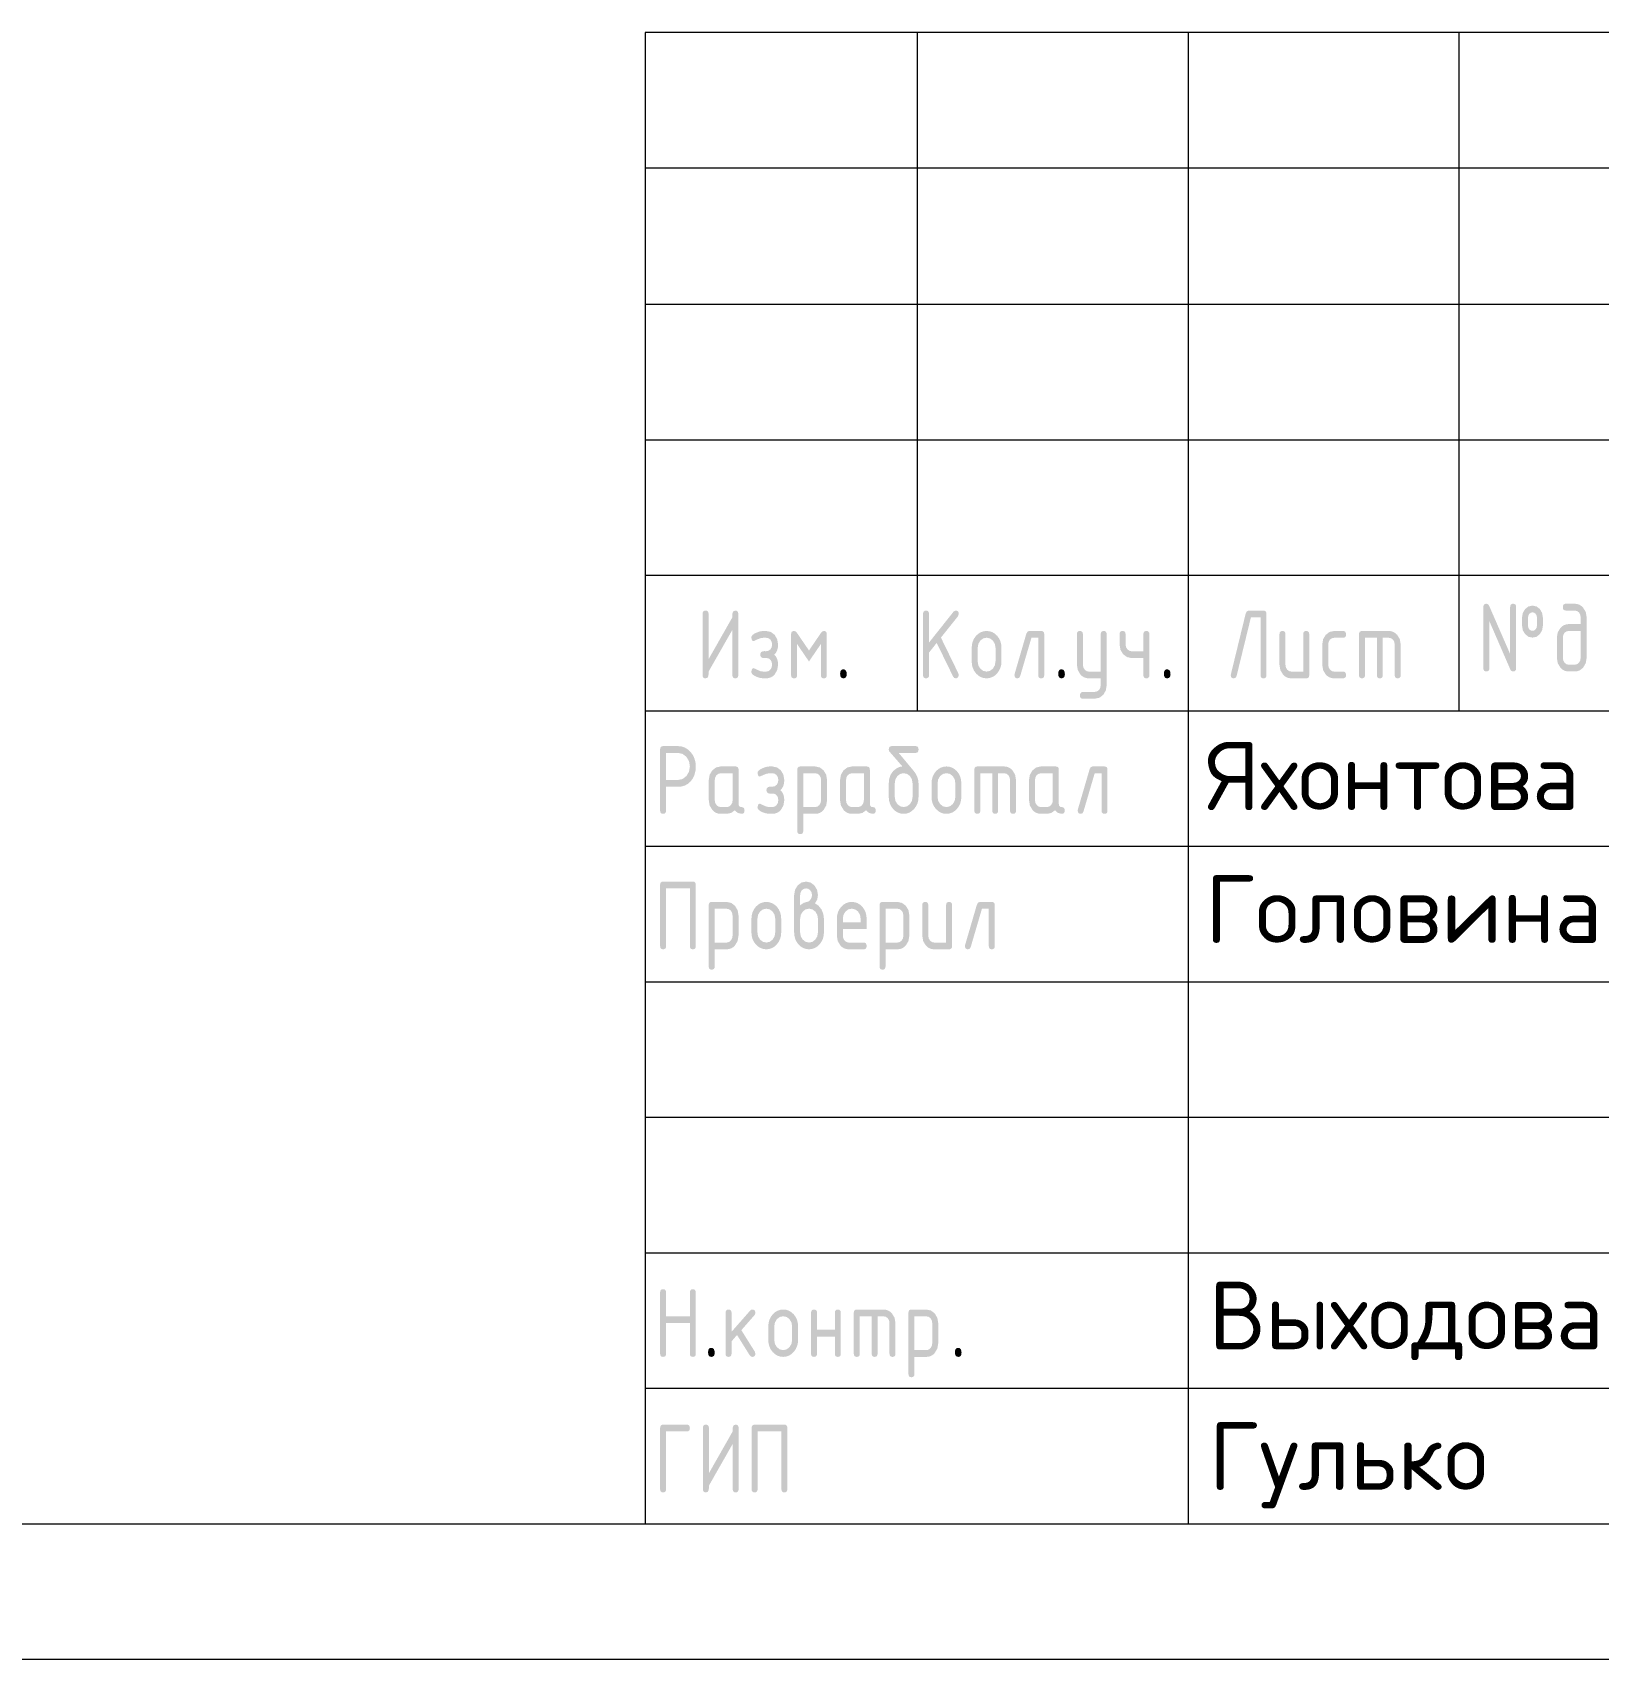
# Model space of a CAD drawing. Header units: millimetres. Extents: x 0 to 1189, y 0 to 841.
# Drawn here: x 976.5 to 1034.3, y 0 to 60 of the extents above; entities that cross this region are included whole.
import ezdxf

# ---------------------------------------------------------------- set-up
doc = ezdxf.new("R2010")
doc.units = ezdxf.units.MM

msp = doc.modelspace()

# ---------------------------------------------------------------- hatches: boundary and pattern name
h = msp.add_hatch(color=7)
h.dxf.hatch_style = 2
h.paths.add_polyline_path([(1002.442705, 38.665574), (1002.489265, 38.657719), (1002.522907, 38.634155), (1002.543319, 38.594881), (1002.550192, 38.539897), (1002.550192, 36.290939), (1002.543319, 36.236472), (1002.522907, 36.198335), (1002.489265, 36.175907), (1002.442705, 36.168569), (1002.394233, 36.175907), (1002.359609, 36.198335), (1002.338835, 36.236472), (1002.331911, 36.290939), (1002.331911, 37.956711), (1001.454927, 36.416616), (1001.452722, 36.309473), (1001.445557, 36.252354), (1001.411243, 36.189584), (1001.344684, 36.168569), (1001.296212, 36.175907), (1001.261588, 36.198335), (1001.240815, 36.236472), (1001.23389, 36.290939), (1001.23389, 38.539897), (1001.240815, 38.594881), (1001.261588, 38.634155), (1001.296212, 38.657719), (1001.344684, 38.665574), (1001.392838, 38.657719), (1001.427298, 38.634155), (1001.448011, 38.594881), (1001.454927, 38.539897), (1001.454927, 36.874125), (1002.331911, 38.417527), (1002.332738, 38.523016), (1002.338525, 38.578482), (1002.373252, 38.644352)])
h = msp.add_hatch(color=7)
h.dxf.hatch_style = 2
h.paths.add_polyline_path([(1009.865167, 37.474949), (1009.582945, 37.118313), (1009.582945, 36.290939), (1009.576029, 36.236472), (1009.555315, 36.198335), (1009.520856, 36.175907), (1009.472702, 36.168569), (1009.424229, 36.175907), (1009.389606, 36.198335), (1009.368832, 36.236472), (1009.361907, 36.290939), (1009.361907, 38.539897), (1009.368832, 38.594881), (1009.389606, 38.634155), (1009.424229, 38.657719), (1009.472702, 38.665574), (1009.520856, 38.657719), (1009.555315, 38.634155), (1009.576029, 38.594881), (1009.582945, 38.539897), (1009.582945, 37.48873), (1010.484733, 38.623682), (1010.52442, 38.65517), (1010.570723, 38.665574), (1010.617283, 38.657719), (1010.650924, 38.634155), (1010.671337, 38.594881), (1010.67821, 38.539897), (1010.650649, 38.456112), (1010.021712, 37.670079), (1010.662776, 36.353777), (1010.67821, 36.290939), (1010.670424, 36.246359), (1010.644034, 36.207154), (1010.609859, 36.17732), (1010.570723, 36.168569), (1010.51126, 36.184279), (1010.472055, 36.231408)])
h = msp.add_hatch(color=7)
h.dxf.hatch_style = 2
h.paths.add_polyline_path([(1021.363763, 38.665574), (1021.91608, 38.665574), (1021.962641, 38.657719), (1021.996282, 38.634155), (1022.016694, 38.594881), (1022.023567, 38.539897), (1022.023567, 36.290939), (1022.016694, 36.236472), (1021.996282, 36.198335), (1021.962641, 36.175907), (1021.91608, 36.168569), (1021.867608, 36.175907), (1021.832985, 36.198335), (1021.812211, 36.236472), (1021.805286, 36.290939), (1021.805286, 38.41422), (1021.449752, 38.41422), (1020.921688, 36.252354), (1020.884963, 36.189584), (1020.81806, 36.168569), (1020.769587, 36.175907), (1020.734964, 36.198335), (1020.71419, 36.236472), (1020.707265, 36.290939), (1020.716636, 36.336138), (1021.25352, 38.539897), (1021.294792, 38.634155)])
h = msp.add_hatch(color=7)
h.paths.add_polyline_path([(1030.232285, 38.846263), (1031.008396, 37.065287), (1031.008396, 38.793898), (1031.015313, 38.848881), (1031.036026, 38.888155), (1031.070486, 38.91172), (1031.11864, 38.919575), (1031.167112, 38.91172), (1031.201735, 38.888155), (1031.222509, 38.848881), (1031.229434, 38.793898), (1031.229434, 36.544939), (1031.222509, 36.490472), (1031.201735, 36.452335), (1031.167112, 36.429908), (1031.11864, 36.42257), (1031.059246, 36.436626), (1031.020523, 36.482101), (1030.241656, 38.276858), (1030.241656, 36.544939), (1030.23474, 36.490472), (1030.214026, 36.452335), (1030.179567, 36.429908), (1030.131413, 36.42257), (1030.08294, 36.429908), (1030.048317, 36.452335), (1030.027543, 36.490472), (1030.020619, 36.544939), (1030.020619, 38.793898), (1030.027543, 38.848881), (1030.048317, 38.888155), (1030.08294, 38.91172), (1030.131413, 38.919575), (1030.190944, 38.901316)])
h.paths.add_polyline_path([(1031.996174, 38.105981), (1031.996174, 38.413559), (1031.984461, 38.48632), (1031.947116, 38.545851), (1031.894751, 38.588432), (1031.83081, 38.602075), (1031.767627, 38.588432), (1031.713952, 38.545851), (1031.679432, 38.48632), (1031.66765, 38.413559), (1031.66765, 38.105981), (1031.679432, 38.034392), (1031.713952, 37.973138), (1031.767627, 37.933933), (1031.83081, 37.920773), (1031.894751, 37.933933), (1031.947116, 37.973138), (1031.984461, 38.035632)])
h.paths.add_polyline_path([(1032.213904, 38.105981), (1032.186481, 37.939169), (1032.103661, 37.798403), (1031.980051, 37.701251), (1031.83081, 37.669418), (1031.684393, 37.701251), (1031.560714, 37.798403), (1031.475207, 37.939169), (1031.447164, 38.105981), (1031.447164, 38.413559), (1031.475207, 38.581749), (1031.560714, 38.723893), (1031.684393, 38.818427), (1031.83081, 38.850122), (1031.980051, 38.818427), (1032.103661, 38.723893), (1032.186481, 38.581749), (1032.213904, 38.413559)])
h = msp.add_hatch(color=7)
h.paths.add_polyline_path([(1033.827979, 38.420174), (1033.827979, 36.921971), (1033.795802, 36.728218), (1033.699546, 36.565885), (1033.631686, 36.5021), (1033.557263, 36.457434), (1033.476536, 36.431165), (1033.389763, 36.42257), (1033.168725, 36.42257), (1033.080092, 36.431165), (1032.998744, 36.457434), (1032.924942, 36.5021), (1032.858942, 36.565885), (1032.762204, 36.728218), (1032.729958, 36.921971), (1032.729958, 37.669418), (1032.762204, 37.863171), (1032.858942, 38.025504), (1032.926104, 38.087662), (1032.999778, 38.132508), (1033.080479, 38.159681), (1033.168725, 38.16882), (1033.607493, 38.16882), (1033.607493, 38.420174), (1033.591714, 38.517256), (1033.545756, 38.598216), (1033.474788, 38.650375), (1033.389763, 38.668221), (1033.058482, 38.668221), (1033.011922, 38.676075), (1032.97828, 38.69964), (1032.957868, 38.738914), (1032.950995, 38.793898), (1032.957868, 38.848881), (1032.97828, 38.888155), (1033.011922, 38.91172), (1033.058482, 38.919575), (1033.389763, 38.919575), (1033.478396, 38.910462), (1033.559744, 38.883057), (1033.633546, 38.837254), (1033.699546, 38.772951), (1033.795802, 38.613719)])
h.paths.add_polyline_path([(1033.607493, 36.921971), (1033.607493, 37.917465), (1033.168725, 37.917465), (1033.083631, 37.899413), (1033.01218, 37.847461), (1032.966498, 37.766295), (1032.950995, 37.669418), (1032.950995, 36.921971), (1032.966912, 36.826335), (1033.015487, 36.743928), (1033.086525, 36.688875), (1033.168725, 36.670616), (1033.389763, 36.670616), (1033.473203, 36.688875), (1033.543, 36.743928), (1033.59137, 36.825094)])
h = msp.add_hatch(color=7)
h.dxf.hatch_style = 2
h.paths.add_polyline_path([(1003.796864, 36.66797), (1003.782464, 36.771736), (1003.737884, 36.849871), (1003.682969, 36.894519), (1003.609451, 36.916017), (1003.46834, 36.916017), (1003.423209, 36.928695), (1003.391721, 36.954602), (1003.366847, 36.994221), (1003.358097, 37.041694), (1003.366847, 37.092337), (1003.391721, 37.132644), (1003.43506, 37.160756), (1003.498657, 37.170678), (1003.532832, 37.170678), (1003.569764, 37.167371), (1003.666433, 37.18563), (1003.737884, 37.240683), (1003.782464, 37.318955), (1003.796864, 37.415418), (1003.782119, 37.512294), (1003.735128, 37.59346), (1003.663884, 37.646859), (1003.578583, 37.663465), (1003.46834, 37.663465), (1003.36671, 37.647755), (1003.243995, 37.600626), (1003.185816, 37.573134), (1003.144019, 37.553497), (1003.119274, 37.541715), (1003.082283, 37.548605), (1003.054377, 37.582987), (1003.029573, 37.670079), (1003.041088, 37.718759), (1003.075392, 37.764751), (1003.132124, 37.808055), (1003.210922, 37.848673), (1003.348726, 37.898696), (1003.46834, 37.914819), (1003.578583, 37.914819), (1003.748977, 37.878508), (1003.891673, 37.771503), (1003.985518, 37.60917), (1004.01735, 37.415418), (1004.008109, 37.293617), (1003.980212, 37.190522), (1003.933402, 37.106445), (1003.86742, 37.041694), (1003.933402, 36.976943), (1003.980212, 36.892866), (1004.008109, 36.789771), (1004.01735, 36.66797), (1003.985518, 36.474218), (1003.891673, 36.311885), (1003.823762, 36.248099), (1003.748977, 36.203433), (1003.667268, 36.177164), (1003.578583, 36.168569), (1003.46834, 36.168569), (1003.346039, 36.184279), (1003.207615, 36.231408), (1003.129334, 36.272077), (1003.073739, 36.315743), (1003.040571, 36.362717), (1003.029573, 36.413309), (1003.054377, 36.500401), (1003.082696, 36.533542), (1003.115562, 36.5456), (1003.150495, 36.529891), (1003.247854, 36.482762), (1003.367192, 36.432739), (1003.46834, 36.416616), (1003.578583, 36.416616), (1003.663884, 36.434875), (1003.735128, 36.489927), (1003.781086, 36.571094)])
h = msp.add_hatch(color=7)
h.dxf.hatch_style = 2
h.paths.add_polyline_path([(1005.156677, 36.79034), (1004.71791, 37.433057), (1004.71791, 36.290939), (1004.710994, 36.236472), (1004.69028, 36.198335), (1004.65582, 36.175907), (1004.607667, 36.168569), (1004.559194, 36.175907), (1004.524571, 36.198335), (1004.503797, 36.236472), (1004.496872, 36.290939), (1004.496872, 37.792449), (1004.503797, 37.845521), (1004.524571, 37.883813), (1004.559194, 37.907016), (1004.607667, 37.914819), (1004.662581, 37.896147), (1004.71791, 37.8382), (1005.156677, 37.195483), (1005.594893, 37.8382), (1005.65029, 37.896147), (1005.705687, 37.914819), (1005.752248, 37.907016), (1005.785889, 37.883813), (1005.806302, 37.845521), (1005.813174, 37.792449), (1005.813174, 36.290939), (1005.806302, 36.236472), (1005.785889, 36.198335), (1005.752248, 36.175907), (1005.705687, 36.168569), (1005.657215, 36.175907), (1005.622592, 36.198335), (1005.601818, 36.236472), (1005.594893, 36.290939), (1005.594893, 37.433057)])
h = msp.add_hatch(color=7)
h.paths.add_polyline_path([(1011.155924, 36.79034), (1011.155924, 37.289741), (1011.165777, 37.415582), (1011.195473, 37.531242), (1011.245221, 37.637084), (1011.315225, 37.733469), (1011.399914, 37.813197), (1011.492923, 37.869826), (1011.59451, 37.903614), (1011.704934, 37.914819), (1011.815591, 37.903665), (1011.917152, 37.870239), (1012.010032, 37.814593), (1012.094643, 37.736776), (1012.16488, 37.64034), (1012.214601, 37.534136), (1012.244169, 37.417494), (1012.253944, 37.289741), (1012.253944, 36.79034), (1012.243652, 36.666411), (1012.212948, 36.551732), (1012.16209, 36.446252), (1012.091336, 36.349919), (1012.008171, 36.270191), (1011.915498, 36.213562), (1011.814144, 36.179774), (1011.704934, 36.168569), (1011.59451, 36.179774), (1011.492923, 36.213562), (1011.399914, 36.270191), (1011.315225, 36.349919), (1011.245221, 36.446252), (1011.195473, 36.551732), (1011.165777, 36.666411)])
h.paths.add_polyline_path([(1012.033458, 36.793647), (1012.033458, 37.293048), (1012.010238, 37.436433), (1011.938649, 37.558734), (1011.83192, 37.640245), (1011.704934, 37.666772), (1011.578223, 37.640245), (1011.47177, 37.558734), (1011.400181, 37.436433), (1011.376961, 37.293048), (1011.376961, 36.793647), (1011.400181, 36.647851), (1011.47177, 36.528513), (1011.578223, 36.445072), (1011.704934, 36.416616), (1011.83192, 36.445072), (1011.938649, 36.528513), (1012.010238, 36.649298)])
h = msp.add_hatch(color=7)
h.dxf.hatch_style = 2
h.paths.add_polyline_path([(1013.281051, 37.914819), (1013.719819, 37.914819), (1013.768205, 37.907016), (1013.802639, 37.883813), (1013.823223, 37.845521), (1013.830062, 37.792449), (1013.830062, 36.290939), (1013.823223, 36.236472), (1013.802639, 36.198335), (1013.768205, 36.175907), (1013.719819, 36.168569), (1013.671665, 36.175907), (1013.637205, 36.198335), (1013.616492, 36.236472), (1013.609576, 36.290939), (1013.609576, 37.663465), (1013.35767, 37.663465), (1012.943708, 36.252354), (1012.906914, 36.189584), (1012.842835, 36.168569), (1012.794363, 36.176424), (1012.759739, 36.199988), (1012.738966, 36.239262), (1012.732041, 36.294246), (1012.738655, 36.332831), (1013.170808, 37.813395), (1013.214354, 37.890359)])
h = msp.add_hatch(color=7)
h.dxf.hatch_style = 2
h.paths.add_polyline_path([(1015.912121, 35.913356), (1015.912121, 36.168569), (1015.473354, 36.168569), (1015.38472, 36.177164), (1015.303373, 36.203433), (1015.22957, 36.248099), (1015.163571, 36.311885), (1015.066832, 36.474218), (1015.034586, 36.66797), (1015.034586, 37.792449), (1015.041511, 37.845521), (1015.062285, 37.883813), (1015.096908, 37.907016), (1015.145381, 37.914819), (1015.193534, 37.907016), (1015.227994, 37.883813), (1015.248708, 37.845521), (1015.255624, 37.792449), (1015.255624, 36.66797), (1015.27154, 36.572334), (1015.320116, 36.489927), (1015.391154, 36.434875), (1015.473354, 36.416616), (1015.912121, 36.416616), (1015.912121, 37.792449), (1015.919037, 37.845521), (1015.939751, 37.883813), (1015.97421, 37.907016), (1016.022364, 37.914819), (1016.070751, 37.907016), (1016.105184, 37.883813), (1016.125769, 37.845521), (1016.132607, 37.792449), (1016.132607, 35.917215), (1016.100775, 35.723256), (1016.00693, 35.56113), (1015.867128, 35.453918), (1015.697147, 35.417814), (1015.255624, 35.417814), (1015.207237, 35.425669), (1015.172804, 35.449233), (1015.152219, 35.488507), (1015.145381, 35.543491), (1015.152891, 35.588484), (1015.179005, 35.630583), (1015.2138, 35.659177), (1015.255624, 35.669168), (1015.694391, 35.669168), (1015.779416, 35.685773), (1015.850385, 35.739172), (1015.896343, 35.817169)])
h = msp.add_hatch(color=7)
h.dxf.hatch_style = 2
h.paths.add_polyline_path([(1017.706414, 37.792449), (1017.706414, 36.290939), (1017.699576, 36.236472), (1017.678991, 36.198335), (1017.644557, 36.175907), (1017.596171, 36.168569), (1017.548017, 36.175907), (1017.513558, 36.198335), (1017.492844, 36.236472), (1017.485928, 36.290939), (1017.485928, 36.916017), (1017.047161, 36.916017), (1016.879453, 36.952328), (1016.737378, 37.059333), (1016.640639, 37.219323), (1016.608393, 37.408252), (1016.608393, 37.792449), (1016.615318, 37.845521), (1016.636092, 37.883813), (1016.670715, 37.907016), (1016.719187, 37.914819), (1016.767341, 37.907016), (1016.801801, 37.883813), (1016.822515, 37.845521), (1016.829431, 37.792449), (1016.829431, 37.418725), (1016.845347, 37.322056), (1016.893923, 37.240683), (1016.964961, 37.18563), (1017.047161, 37.167371), (1017.485928, 37.167371), (1017.485928, 37.792449), (1017.492844, 37.845521), (1017.513558, 37.883813), (1017.548017, 37.907016), (1017.596171, 37.914819), (1017.644557, 37.907016), (1017.678991, 37.883813), (1017.699576, 37.845521)])
h = msp.add_hatch(color=7)
h.dxf.hatch_style = 2
h.paths.add_polyline_path([(1023.600457, 37.792449), (1023.600457, 36.290939), (1023.593619, 36.236472), (1023.573034, 36.198335), (1023.538601, 36.175907), (1023.490214, 36.168569), (1022.941204, 36.168569), (1022.85257, 36.177164), (1022.771223, 36.203433), (1022.69742, 36.248099), (1022.631421, 36.311885), (1022.534682, 36.472771), (1022.502436, 36.66797), (1022.502436, 37.792449), (1022.509361, 37.845521), (1022.530135, 37.883813), (1022.564758, 37.907016), (1022.613231, 37.914819), (1022.661384, 37.907016), (1022.695844, 37.883813), (1022.716558, 37.845521), (1022.723474, 37.792449), (1022.723474, 36.66797), (1022.73939, 36.572334), (1022.787966, 36.489927), (1022.859004, 36.434875), (1022.941204, 36.416616), (1023.379971, 36.416616), (1023.379971, 37.792449), (1023.386887, 37.845521), (1023.407601, 37.883813), (1023.44206, 37.907016), (1023.490214, 37.914819), (1023.538601, 37.907016), (1023.573034, 37.883813), (1023.593619, 37.845521)])
h = msp.add_hatch(color=7)
h.dxf.hatch_style = 2
h.paths.add_polyline_path([(1024.300746, 37.415418), (1024.300746, 36.66797), (1024.316662, 36.572334), (1024.365238, 36.489927), (1024.436276, 36.434875), (1024.518476, 36.416616), (1024.847, 36.416616), (1024.895154, 36.408761), (1024.929614, 36.385197), (1024.950327, 36.345922), (1024.957243, 36.290939), (1024.950327, 36.236472), (1024.929614, 36.198335), (1024.895154, 36.175907), (1024.847, 36.168569), (1024.518476, 36.168569), (1024.429842, 36.177164), (1024.348495, 36.203433), (1024.274692, 36.248099), (1024.208693, 36.311885), (1024.111955, 36.472771), (1024.079709, 36.66797), (1024.079709, 37.415418), (1024.111955, 37.60917), (1024.208693, 37.771503), (1024.348495, 37.878508), (1024.518476, 37.914819), (1024.847, 37.914819), (1024.895154, 37.906964), (1024.929614, 37.8834), (1024.950327, 37.844126), (1024.957243, 37.789142), (1024.950327, 37.734158), (1024.929614, 37.694884), (1024.895154, 37.67132), (1024.847, 37.663465), (1024.518476, 37.663465), (1024.433382, 37.645413), (1024.361931, 37.59346), (1024.316249, 37.512294)])
h = msp.add_hatch(color=7)
h.dxf.hatch_style = 2
h.paths.add_polyline_path([(1025.546807, 37.914819), (1026.534034, 37.914819), (1026.622521, 37.905681), (1026.703257, 37.878508), (1026.776964, 37.833661), (1026.844368, 37.771503), (1026.940624, 37.60917), (1026.972801, 37.415418), (1026.972801, 36.290939), (1026.965885, 36.236472), (1026.945171, 36.198335), (1026.910712, 36.175907), (1026.862558, 36.168569), (1026.814172, 36.175907), (1026.779738, 36.198335), (1026.759153, 36.236472), (1026.752315, 36.290939), (1026.752315, 37.415418), (1026.736536, 37.512294), (1026.690579, 37.59346), (1026.619541, 37.646859), (1026.534034, 37.663465), (1026.313547, 37.663465), (1026.313547, 36.290939), (1026.306631, 36.236472), (1026.285918, 36.198335), (1026.251458, 36.175907), (1026.203304, 36.168569), (1026.156511, 36.175907), (1026.122896, 36.198335), (1026.102613, 36.236472), (1026.095817, 36.290939), (1026.095817, 37.663465), (1025.65705, 37.663465), (1025.65705, 36.290939), (1025.650134, 36.236472), (1025.62942, 36.198335), (1025.594961, 36.175907), (1025.546807, 36.168569), (1025.498335, 36.175907), (1025.463711, 36.198335), (1025.442937, 36.236472), (1025.436013, 36.290939), (1025.436013, 37.792449), (1025.442937, 37.845521), (1025.463711, 37.883813), (1025.498335, 37.907016)])
h = msp.add_hatch(color=7)
h.paths.add_polyline_path([(999.778347, 33.67023), (1000.327358, 33.67023), (1000.458349, 33.656484), (1000.579883, 33.615246), (1000.691599, 33.546517), (1000.793135, 33.450295), (1000.876187, 33.336349), (1000.935831, 33.20969), (1000.971806, 33.070628), (1000.983855, 32.919475), (1000.97234, 32.761724), (1000.938036, 32.618649), (1000.881303, 32.490664), (1000.802505, 32.378181), (1000.703769, 32.286387), (1000.59139, 32.220947), (1000.465782, 32.181759), (1000.327358, 32.16872), (999.888591, 32.16872), (999.888591, 31.295595), (999.881675, 31.241128), (999.860961, 31.20299), (999.826501, 31.180563), (999.778347, 31.173225), (999.729875, 31.180563), (999.695252, 31.20299), (999.674478, 31.241128), (999.667553, 31.295595), (999.667553, 33.544553), (999.674478, 33.599537), (999.695252, 33.638811), (999.729875, 33.662375)])
h.paths.add_polyline_path([(999.888591, 33.418876), (999.888591, 32.420074), (1000.327358, 32.420074), (1000.497339, 32.456799), (1000.637141, 32.566697), (1000.733397, 32.726136), (1000.765574, 32.919475), (1000.733397, 33.113227), (1000.637141, 33.27556), (1000.497339, 33.382565), (1000.327358, 33.418876)])
h = msp.add_hatch(color=7)
h.paths.add_polyline_path([(1009.196113, 32.294397), (1009.196113, 31.794996), (1009.185821, 31.671067), (1009.155116, 31.556388), (1009.104258, 31.450908), (1009.033504, 31.354575), (1008.95034, 31.274847), (1008.857667, 31.218218), (1008.756312, 31.18443), (1008.647102, 31.173225), (1008.536679, 31.18443), (1008.435091, 31.218218), (1008.342082, 31.274847), (1008.257393, 31.354575), (1008.187389, 31.450908), (1008.137642, 31.556388), (1008.107945, 31.671067), (1008.098092, 31.794996), (1008.098092, 32.297704), (1008.115886, 32.471897), (1008.169337, 32.622163), (1008.258547, 32.748142), (1008.383622, 32.849471), (1008.496001, 32.90287), (1008.601352, 32.919475), (1008.119589, 33.471241), (1008.10326, 33.500042), (1008.098092, 33.544553), (1008.105017, 33.599537), (1008.125791, 33.638811), (1008.160414, 33.662375), (1008.208886, 33.67023), (1009.088626, 33.67023), (1009.135419, 33.662375), (1009.169034, 33.638811), (1009.189317, 33.599537), (1009.196113, 33.544553), (1009.189317, 33.489569), (1009.169034, 33.450295), (1009.135419, 33.426731), (1009.088626, 33.418876), (1008.463548, 33.418876), (1009.015314, 32.759071), (1009.094026, 32.649569), (1009.150569, 32.535829), (1009.184684, 32.417542)])
h.paths.add_polyline_path([(1008.975627, 31.798303), (1008.975627, 32.297704), (1008.952407, 32.441089), (1008.880818, 32.56339), (1008.774089, 32.644901), (1008.647102, 32.671428), (1008.520392, 32.644901), (1008.413938, 32.56339), (1008.342349, 32.441089), (1008.319129, 32.297704), (1008.319129, 31.798303), (1008.342349, 31.652507), (1008.413938, 31.533168), (1008.520392, 31.449728), (1008.647102, 31.421272), (1008.774089, 31.449728), (1008.880818, 31.533168), (1008.952407, 31.653953)])
h = msp.add_hatch(color=7)
h.paths.add_polyline_path([(1002.340452, 32.668121), (1001.901685, 32.668121), (1001.816591, 32.650068), (1001.74514, 32.598116), (1001.699458, 32.51695), (1001.683955, 32.420074), (1001.683955, 31.672626), (1001.699871, 31.57699), (1001.748447, 31.494583), (1001.819485, 31.439531), (1001.901685, 31.421272), (1002.122722, 31.421272), (1002.206162, 31.439531), (1002.27596, 31.494583), (1002.324329, 31.57575), (1002.340452, 31.672626)])
h.paths.add_polyline_path([(1002.779219, 31.295595), (1002.772346, 31.241128), (1002.751934, 31.20299), (1002.718293, 31.180563), (1002.671732, 31.173225), (1002.531173, 31.205058), (1002.420378, 31.302209), (1002.284159, 31.205058), (1002.122722, 31.173225), (1001.901685, 31.173225), (1001.813051, 31.18182), (1001.731704, 31.208089), (1001.657901, 31.252755), (1001.591902, 31.316541), (1001.495163, 31.477427), (1001.462917, 31.672626), (1001.462917, 32.420074), (1001.495163, 32.613826), (1001.591902, 32.776159), (1001.731704, 32.883164), (1001.901685, 32.919475), (1002.450695, 32.919475), (1002.499081, 32.911672), (1002.533515, 32.888469), (1002.5541, 32.850177), (1002.560938, 32.797105), (1002.560938, 31.546949), (1002.567863, 31.491965), (1002.588637, 31.452691), (1002.62326, 31.429127), (1002.671732, 31.421272), (1002.718293, 31.413417), (1002.751934, 31.389852), (1002.772346, 31.350578)])
h = msp.add_hatch(color=7)
h.dxf.hatch_style = 2
h.paths.add_polyline_path([(1004.025573, 31.672626), (1004.011173, 31.776392), (1003.966593, 31.854527), (1003.911678, 31.899175), (1003.83816, 31.920673), (1003.697049, 31.920673), (1003.651918, 31.933351), (1003.62043, 31.959258), (1003.595556, 31.998876), (1003.586806, 32.04635), (1003.595556, 32.096993), (1003.62043, 32.1373), (1003.663769, 32.165412), (1003.727366, 32.175334), (1003.761541, 32.175334), (1003.798472, 32.172027), (1003.895142, 32.190286), (1003.966593, 32.245339), (1004.011173, 32.323611), (1004.025573, 32.420074), (1004.010828, 32.51695), (1003.963837, 32.598116), (1003.892592, 32.651515), (1003.807292, 32.668121), (1003.697049, 32.668121), (1003.595419, 32.652411), (1003.472704, 32.605282), (1003.414525, 32.57779), (1003.372728, 32.558153), (1003.347983, 32.546371), (1003.310991, 32.553261), (1003.283086, 32.587643), (1003.258281, 32.674735), (1003.269797, 32.723414), (1003.304101, 32.769407), (1003.360833, 32.812711), (1003.439631, 32.853329), (1003.577435, 32.903352), (1003.697049, 32.919475), (1003.807292, 32.919475), (1003.977686, 32.883164), (1004.120382, 32.776159), (1004.214227, 32.613826), (1004.246059, 32.420074), (1004.236818, 32.298272), (1004.208921, 32.195178), (1004.162111, 32.1111), (1004.096129, 32.04635), (1004.162111, 31.981599), (1004.208921, 31.897522), (1004.236818, 31.794427), (1004.246059, 31.672626), (1004.214227, 31.478874), (1004.120382, 31.316541), (1004.052471, 31.252755), (1003.977686, 31.208089), (1003.895977, 31.18182), (1003.807292, 31.173225), (1003.697049, 31.173225), (1003.574748, 31.188934), (1003.436324, 31.236063), (1003.358043, 31.276733), (1003.302448, 31.320399), (1003.26928, 31.367373), (1003.258281, 31.417964), (1003.283086, 31.505056), (1003.311405, 31.538198), (1003.344271, 31.550256), (1003.379204, 31.534546), (1003.476563, 31.487418), (1003.595901, 31.437395), (1003.697049, 31.421272), (1003.807292, 31.421272), (1003.892592, 31.439531), (1003.963837, 31.494583), (1004.009795, 31.57575)])
h = msp.add_hatch(color=7)
h.paths.add_polyline_path([(1004.725263, 32.797105), (1004.732187, 32.850177), (1004.752961, 32.888469), (1004.787585, 32.911672), (1004.836057, 32.919475), (1005.385067, 32.919475), (1005.555048, 32.883164), (1005.69485, 32.776159), (1005.791106, 32.613826), (1005.823284, 32.420074), (1005.823284, 31.672626), (1005.791106, 31.478874), (1005.69485, 31.316541), (1005.628851, 31.252755), (1005.555048, 31.208089), (1005.473701, 31.18182), (1005.385067, 31.173225), (1004.9463, 31.173225), (1004.9463, 30.544839), (1004.939384, 30.491768), (1004.91867, 30.453476), (1004.884211, 30.430273), (1004.836057, 30.42247), (1004.787585, 30.430273), (1004.752961, 30.453476), (1004.732187, 30.491768), (1004.725263, 30.544839)])
h.paths.add_polyline_path([(1004.9463, 32.668121), (1004.9463, 31.421272), (1005.385067, 31.421272), (1005.468508, 31.439531), (1005.538305, 31.494583), (1005.586674, 31.57575), (1005.602797, 31.672626), (1005.602797, 32.420074), (1005.587019, 32.51695), (1005.541061, 32.598116), (1005.470092, 32.651515), (1005.385067, 32.668121)])
h = msp.add_hatch(color=7)
h.paths.add_polyline_path([(1007.180263, 32.668121), (1006.741495, 32.668121), (1006.656401, 32.650068), (1006.58495, 32.598116), (1006.539268, 32.51695), (1006.523765, 32.420074), (1006.523765, 31.672626), (1006.539682, 31.57699), (1006.588257, 31.494583), (1006.659295, 31.439531), (1006.741495, 31.421272), (1006.962533, 31.421272), (1007.045973, 31.439531), (1007.11577, 31.494583), (1007.16414, 31.57575), (1007.180263, 31.672626)])
h.paths.add_polyline_path([(1007.61903, 31.295595), (1007.612157, 31.241128), (1007.591745, 31.20299), (1007.558103, 31.180563), (1007.511543, 31.173225), (1007.370983, 31.205058), (1007.260189, 31.302209), (1007.12397, 31.205058), (1006.962533, 31.173225), (1006.741495, 31.173225), (1006.652862, 31.18182), (1006.571514, 31.208089), (1006.497712, 31.252755), (1006.431712, 31.316541), (1006.334974, 31.477427), (1006.302728, 31.672626), (1006.302728, 32.420074), (1006.334974, 32.613826), (1006.431712, 32.776159), (1006.571514, 32.883164), (1006.741495, 32.919475), (1007.290506, 32.919475), (1007.338892, 32.911672), (1007.373326, 32.888469), (1007.39391, 32.850177), (1007.400749, 32.797105), (1007.400749, 31.546949), (1007.407673, 31.491965), (1007.428447, 31.452691), (1007.463071, 31.429127), (1007.511543, 31.421272), (1007.558103, 31.413417), (1007.591745, 31.389852), (1007.612157, 31.350578)])
h = msp.add_hatch(color=7)
h.paths.add_polyline_path([(1009.675557, 31.794996), (1009.675557, 32.294397), (1009.68541, 32.420237), (1009.715107, 32.535898), (1009.764854, 32.64174), (1009.834858, 32.738125), (1009.919548, 32.817853), (1010.012557, 32.874482), (1010.114144, 32.90827), (1010.224568, 32.919475), (1010.335224, 32.908321), (1010.436786, 32.874895), (1010.529665, 32.819248), (1010.614277, 32.741432), (1010.684514, 32.644995), (1010.734235, 32.538792), (1010.763803, 32.422149), (1010.773578, 32.294397), (1010.773578, 31.794996), (1010.763286, 31.671067), (1010.732581, 31.556388), (1010.681723, 31.450908), (1010.61097, 31.354575), (1010.527805, 31.274847), (1010.435132, 31.218218), (1010.333777, 31.18443), (1010.224568, 31.173225), (1010.114144, 31.18443), (1010.012557, 31.218218), (1009.919548, 31.274847), (1009.834858, 31.354575), (1009.764854, 31.450908), (1009.715107, 31.556388), (1009.68541, 31.671067)])
h.paths.add_polyline_path([(1010.553092, 31.798303), (1010.553092, 32.297704), (1010.529872, 32.441089), (1010.458283, 32.56339), (1010.351554, 32.644901), (1010.224568, 32.671428), (1010.097857, 32.644901), (1009.991404, 32.56339), (1009.919815, 32.441089), (1009.896595, 32.297704), (1009.896595, 31.798303), (1009.919815, 31.652507), (1009.991404, 31.533168), (1010.097857, 31.449728), (1010.224568, 31.421272), (1010.351554, 31.449728), (1010.458283, 31.533168), (1010.529872, 31.653953)])
h = msp.add_hatch(color=7)
h.dxf.hatch_style = 2
h.paths.add_polyline_path([(1011.363817, 32.919475), (1012.351043, 32.919475), (1012.439531, 32.910337), (1012.520266, 32.883164), (1012.593974, 32.838317), (1012.661378, 32.776159), (1012.757633, 32.613826), (1012.789811, 32.420074), (1012.789811, 31.295595), (1012.782895, 31.241128), (1012.762181, 31.20299), (1012.727721, 31.180563), (1012.679568, 31.173225), (1012.631181, 31.180563), (1012.596748, 31.20299), (1012.576163, 31.241128), (1012.569325, 31.295595), (1012.569325, 32.420074), (1012.553546, 32.51695), (1012.507588, 32.598116), (1012.436551, 32.651515), (1012.351043, 32.668121), (1012.130557, 32.668121), (1012.130557, 31.295595), (1012.123641, 31.241128), (1012.102928, 31.20299), (1012.068468, 31.180563), (1012.020314, 31.173225), (1011.973521, 31.180563), (1011.939906, 31.20299), (1011.919623, 31.241128), (1011.912827, 31.295595), (1011.912827, 32.668121), (1011.47406, 32.668121), (1011.47406, 31.295595), (1011.467144, 31.241128), (1011.44643, 31.20299), (1011.411971, 31.180563), (1011.363817, 31.173225), (1011.315344, 31.180563), (1011.280721, 31.20299), (1011.259947, 31.241128), (1011.253022, 31.295595), (1011.253022, 32.797105), (1011.259947, 32.850177), (1011.280721, 32.888469), (1011.315344, 32.911672)])
h = msp.add_hatch(color=7)
h.paths.add_polyline_path([(1014.146889, 32.668121), (1013.708122, 32.668121), (1013.623028, 32.650068), (1013.551577, 32.598116), (1013.505895, 32.51695), (1013.490392, 32.420074), (1013.490392, 31.672626), (1013.506308, 31.57699), (1013.554884, 31.494583), (1013.625922, 31.439531), (1013.708122, 31.421272), (1013.929159, 31.421272), (1014.012599, 31.439531), (1014.082397, 31.494583), (1014.130766, 31.57575), (1014.146889, 31.672626)])
h.paths.add_polyline_path([(1014.585657, 31.295595), (1014.578784, 31.241128), (1014.558371, 31.20299), (1014.52473, 31.180563), (1014.47817, 31.173225), (1014.33761, 31.205058), (1014.226815, 31.302209), (1014.090596, 31.205058), (1013.929159, 31.173225), (1013.708122, 31.173225), (1013.619488, 31.18182), (1013.538141, 31.208089), (1013.464338, 31.252755), (1013.398339, 31.316541), (1013.301601, 31.477427), (1013.269355, 31.672626), (1013.269355, 32.420074), (1013.301601, 32.613826), (1013.398339, 32.776159), (1013.538141, 32.883164), (1013.708122, 32.919475), (1014.257132, 32.919475), (1014.305519, 32.911672), (1014.339952, 32.888469), (1014.360537, 32.850177), (1014.367375, 32.797105), (1014.367375, 31.546949), (1014.3743, 31.491965), (1014.395074, 31.452691), (1014.429697, 31.429127), (1014.47817, 31.421272), (1014.52473, 31.413417), (1014.558371, 31.389852), (1014.578784, 31.350578)])
h = msp.add_hatch(color=7)
h.dxf.hatch_style = 2
h.paths.add_polyline_path([(1015.613729, 32.919475), (1016.052496, 32.919475), (1016.100883, 32.911672), (1016.135317, 32.888469), (1016.155901, 32.850177), (1016.16274, 32.797105), (1016.16274, 31.295595), (1016.155901, 31.241128), (1016.135317, 31.20299), (1016.100883, 31.180563), (1016.052496, 31.173225), (1016.004343, 31.180563), (1015.969883, 31.20299), (1015.949169, 31.241128), (1015.942253, 31.295595), (1015.942253, 32.668121), (1015.690348, 32.668121), (1015.276385, 31.25701), (1015.239592, 31.19424), (1015.175513, 31.173225), (1015.12704, 31.18108), (1015.092417, 31.204644), (1015.071643, 31.243918), (1015.064719, 31.298902), (1015.071333, 31.337487), (1015.503486, 32.818051), (1015.547032, 32.895015)])
h = msp.add_hatch(color=7)
h.dxf.hatch_style = 2
h.paths.add_polyline_path([(999.778347, 28.674886), (1000.876368, 28.674886), (1000.922929, 28.667031), (1000.95657, 28.643467), (1000.976982, 28.604193), (1000.983855, 28.549209), (1000.983855, 26.300251), (1000.976982, 26.245784), (1000.95657, 26.207646), (1000.922929, 26.185219), (1000.876368, 26.177881), (1000.827896, 26.185219), (1000.793273, 26.207646), (1000.772499, 26.245784), (1000.765574, 26.300251), (1000.765574, 28.423532), (999.888591, 28.423532), (999.888591, 26.300251), (999.881675, 26.245784), (999.860961, 26.207646), (999.826501, 26.185219), (999.778347, 26.177881), (999.729875, 26.185219), (999.695252, 26.207646), (999.674478, 26.245784), (999.667553, 26.300251), (999.667553, 28.549209), (999.674478, 28.604193), (999.695252, 28.643467), (999.729875, 28.667031)])
h = msp.add_hatch(color=7)
h.paths.add_polyline_path([(1004.830509, 27.801761), (1004.963628, 27.893125), (1005.085171, 27.924131), (1005.151317, 27.946799), (1005.210848, 28.011223), (1005.254945, 28.093561), (1005.269277, 28.175485), (1005.253154, 28.272568), (1005.204784, 28.353527), (1005.13354, 28.406926), (1005.048239, 28.423532), (1004.963145, 28.405686), (1004.891694, 28.353527), (1004.846012, 28.272568), (1004.830509, 28.175485)])
h.paths.add_polyline_path([(1005.376764, 27.875073), (1005.512638, 27.780953), (1005.618747, 27.644665), (1005.685031, 27.480127), (1005.707493, 27.30236), (1005.707493, 26.799652), (1005.697201, 26.675258), (1005.666496, 26.559804), (1005.615638, 26.454169), (1005.544884, 26.359231), (1005.46172, 26.279502), (1005.369047, 26.222874), (1005.267692, 26.189086), (1005.158482, 26.177881), (1005.048058, 26.189086), (1004.946471, 26.222874), (1004.853462, 26.279502), (1004.768773, 26.359231), (1004.698769, 26.455564), (1004.649022, 26.561044), (1004.619325, 26.675723), (1004.609472, 26.799652), (1004.609472, 28.175485), (1004.641718, 28.369444), (1004.738456, 28.53157), (1004.879292, 28.638781), (1005.048239, 28.674886), (1005.218427, 28.638368), (1005.36133, 28.528263), (1005.455174, 28.36903), (1005.487007, 28.175485), (1005.459377, 28.005642)])
h.paths.add_polyline_path([(1005.487007, 26.802959), (1005.487007, 27.30236), (1005.463787, 27.445745), (1005.392198, 27.568046), (1005.285469, 27.649557), (1005.158482, 27.676084), (1005.031772, 27.649557), (1004.925318, 27.568046), (1004.853729, 27.445745), (1004.830509, 27.30236), (1004.830509, 26.802959), (1004.853729, 26.657162), (1004.925318, 26.537824), (1005.031772, 26.454384), (1005.158482, 26.425928), (1005.285469, 26.454384), (1005.392198, 26.537824), (1005.463787, 26.658609)])
h = msp.add_hatch(color=7)
h.paths.add_polyline_path([(1001.460125, 27.801761), (1001.46705, 27.854833), (1001.487824, 27.893125), (1001.522447, 27.916328), (1001.57092, 27.924131), (1002.11993, 27.924131), (1002.289911, 27.887819), (1002.429713, 27.780815), (1002.525969, 27.618482), (1002.558146, 27.42473), (1002.558146, 26.677282), (1002.525969, 26.48353), (1002.429713, 26.321197), (1002.363714, 26.257411), (1002.289911, 26.212745), (1002.208564, 26.186476), (1002.11993, 26.177881), (1001.681163, 26.177881), (1001.681163, 25.549495), (1001.674247, 25.496424), (1001.653533, 25.458131), (1001.619073, 25.434929), (1001.57092, 25.427126), (1001.522447, 25.434929), (1001.487824, 25.458131), (1001.46705, 25.496424), (1001.460125, 25.549495)])
h.paths.add_polyline_path([(1001.681163, 27.672777), (1001.681163, 26.425928), (1002.11993, 26.425928), (1002.20337, 26.444187), (1002.273168, 26.499239), (1002.321537, 26.580406), (1002.33766, 26.677282), (1002.33766, 27.42473), (1002.321882, 27.521606), (1002.275924, 27.602772), (1002.204955, 27.656171), (1002.11993, 27.672777)])
h = msp.add_hatch(color=7)
h.paths.add_polyline_path([(1003.034799, 26.799652), (1003.034799, 27.299053), (1003.044652, 27.424893), (1003.074348, 27.540554), (1003.124096, 27.646396), (1003.1941, 27.742781), (1003.278789, 27.822509), (1003.371798, 27.879138), (1003.473385, 27.912926), (1003.583809, 27.924131), (1003.694466, 27.912977), (1003.796027, 27.879551), (1003.888907, 27.823904), (1003.973518, 27.746088), (1004.043755, 27.649651), (1004.093476, 27.543448), (1004.123044, 27.426805), (1004.132819, 27.299053), (1004.132819, 26.799652), (1004.122527, 26.675723), (1004.091823, 26.561044), (1004.040965, 26.455564), (1003.970211, 26.359231), (1003.887046, 26.279502), (1003.794373, 26.222874), (1003.693019, 26.189086), (1003.583809, 26.177881), (1003.473385, 26.189086), (1003.371798, 26.222874), (1003.278789, 26.279502), (1003.1941, 26.359231), (1003.124096, 26.455564), (1003.074348, 26.561044), (1003.044652, 26.675723)])
h.paths.add_polyline_path([(1003.912333, 26.802959), (1003.912333, 27.30236), (1003.889113, 27.445745), (1003.817524, 27.568046), (1003.710795, 27.649557), (1003.583809, 27.676084), (1003.457098, 27.649557), (1003.350645, 27.568046), (1003.279056, 27.445745), (1003.255836, 27.30236), (1003.255836, 26.802959), (1003.279056, 26.657162), (1003.350645, 26.537824), (1003.457098, 26.454384), (1003.583809, 26.425928), (1003.710795, 26.454384), (1003.817524, 26.537824), (1003.889113, 26.658609)])
h = msp.add_hatch(color=7)
h.paths.add_polyline_path([(1006.733156, 27.676084), (1006.606445, 27.649557), (1006.499992, 27.568046), (1006.428402, 27.446985), (1006.405182, 27.30236), (1006.405182, 27.176683), (1007.06168, 27.176683), (1007.06168, 27.30236), (1007.03846, 27.446985), (1006.966871, 27.568046), (1006.860142, 27.649557)])
h.paths.add_polyline_path([(1006.405182, 26.925329), (1006.405182, 26.677282), (1006.421099, 26.581646), (1006.469675, 26.499239), (1006.540713, 26.444187), (1006.622913, 26.425928), (1007.171923, 26.425928), (1007.220309, 26.418073), (1007.254743, 26.394508), (1007.275327, 26.355234), (1007.282166, 26.300251), (1007.275327, 26.245784), (1007.254743, 26.207646), (1007.220309, 26.185219), (1007.171923, 26.177881), (1006.622913, 26.177881), (1006.534279, 26.186476), (1006.452932, 26.212745), (1006.379129, 26.257411), (1006.31313, 26.321197), (1006.216391, 26.482083), (1006.184145, 26.677282), (1006.184145, 27.299053), (1006.193998, 27.424893), (1006.223695, 27.540554), (1006.273442, 27.646396), (1006.343446, 27.742781), (1006.428135, 27.822509), (1006.521144, 27.879138), (1006.622732, 27.912926), (1006.733156, 27.924131), (1006.843812, 27.912977), (1006.945373, 27.879551), (1007.038253, 27.823904), (1007.122865, 27.746088), (1007.193102, 27.649703), (1007.242823, 27.543861), (1007.272391, 27.428201), (1007.282166, 27.30236), (1007.282166, 26.925329)])
h = msp.add_hatch(color=7)
h.paths.add_polyline_path([(1007.758818, 27.801761), (1007.765743, 27.854833), (1007.786517, 27.893125), (1007.82114, 27.916328), (1007.869613, 27.924131), (1008.418623, 27.924131), (1008.588604, 27.887819), (1008.728406, 27.780815), (1008.824662, 27.618482), (1008.856839, 27.42473), (1008.856839, 26.677282), (1008.824662, 26.48353), (1008.728406, 26.321197), (1008.662407, 26.257411), (1008.588604, 26.212745), (1008.507257, 26.186476), (1008.418623, 26.177881), (1007.979856, 26.177881), (1007.979856, 25.549495), (1007.97294, 25.496424), (1007.952226, 25.458131), (1007.917767, 25.434929), (1007.869613, 25.427126), (1007.82114, 25.434929), (1007.786517, 25.458131), (1007.765743, 25.496424), (1007.758818, 25.549495)])
h.paths.add_polyline_path([(1007.979856, 27.672777), (1007.979856, 26.425928), (1008.418623, 26.425928), (1008.502063, 26.444187), (1008.571861, 26.499239), (1008.62023, 26.580406), (1008.636353, 26.677282), (1008.636353, 27.42473), (1008.620575, 27.521606), (1008.574617, 27.602772), (1008.503648, 27.656171), (1008.418623, 27.672777)])
h = msp.add_hatch(color=7)
h.dxf.hatch_style = 2
h.paths.add_polyline_path([(1010.431513, 27.801761), (1010.431513, 26.300251), (1010.424674, 26.245784), (1010.40409, 26.207646), (1010.369656, 26.185219), (1010.321269, 26.177881), (1009.772259, 26.177881), (1009.683625, 26.186476), (1009.602278, 26.212745), (1009.528475, 26.257411), (1009.462476, 26.321197), (1009.365738, 26.482083), (1009.333492, 26.677282), (1009.333492, 27.801761), (1009.340416, 27.854833), (1009.36119, 27.893125), (1009.395813, 27.916328), (1009.444286, 27.924131), (1009.49244, 27.916328), (1009.526899, 27.893125), (1009.547613, 27.854833), (1009.554529, 27.801761), (1009.554529, 26.677282), (1009.570445, 26.581646), (1009.619021, 26.499239), (1009.690059, 26.444187), (1009.772259, 26.425928), (1010.211026, 26.425928), (1010.211026, 27.801761), (1010.217942, 27.854833), (1010.238656, 27.893125), (1010.273116, 27.916328), (1010.321269, 27.924131), (1010.369656, 27.916328), (1010.40409, 27.893125), (1010.424674, 27.854833)])
h = msp.add_hatch(color=7)
h.dxf.hatch_style = 2
h.paths.add_polyline_path([(1011.457175, 27.924131), (1011.895943, 27.924131), (1011.944329, 27.916328), (1011.978763, 27.893125), (1011.999347, 27.854833), (1012.006186, 27.801761), (1012.006186, 26.300251), (1011.999347, 26.245784), (1011.978763, 26.207646), (1011.944329, 26.185219), (1011.895943, 26.177881), (1011.847789, 26.185219), (1011.813329, 26.207646), (1011.792616, 26.245784), (1011.7857, 26.300251), (1011.7857, 27.672777), (1011.533794, 27.672777), (1011.119832, 26.261665), (1011.083038, 26.198896), (1011.018959, 26.177881), (1010.970487, 26.185736), (1010.935863, 26.2093), (1010.91509, 26.248574), (1010.908165, 26.303558), (1010.91478, 26.342143), (1011.346932, 27.822707), (1011.390478, 27.899671)])
h = msp.add_hatch(color=7)
h.dxf.hatch_style = 2
h.paths.add_polyline_path([(999.667553, 11.271885), (999.667553, 13.520843), (999.674478, 13.575827), (999.695252, 13.615101), (999.729875, 13.638665), (999.778347, 13.64652), (999.826501, 13.638665), (999.860961, 13.615101), (999.881675, 13.575827), (999.888591, 13.520843), (999.888591, 12.647718), (1000.765574, 12.647718), (1000.765574, 13.520843), (1000.772499, 13.575827), (1000.793273, 13.615101), (1000.827896, 13.638665), (1000.876368, 13.64652), (1000.922929, 13.638665), (1000.95657, 13.615101), (1000.976982, 13.575827), (1000.983855, 13.520843), (1000.983855, 11.271885), (1000.976982, 11.217418), (1000.95657, 11.179281), (1000.922929, 11.156853), (1000.876368, 11.149515), (1000.827896, 11.156853), (1000.793273, 11.179281), (1000.772499, 11.217418), (1000.765574, 11.271885), (1000.765574, 12.396364), (999.888591, 12.396364), (999.888591, 11.271885), (999.881675, 11.217418), (999.860961, 11.179281), (999.826501, 11.156853), (999.778347, 11.149515), (999.729875, 11.156853), (999.695252, 11.179281), (999.674478, 11.217418)])
h = msp.add_hatch(color=7)
h.dxf.hatch_style = 2
h.paths.add_polyline_path([(1002.301596, 12.075005), (1002.991717, 12.861038), (1003.025686, 12.887497), (1003.068336, 12.895765), (1003.116723, 12.887962), (1003.151156, 12.864759), (1003.171741, 12.826467), (1003.178579, 12.773395), (1003.169829, 12.725922), (1003.144955, 12.686303), (1002.663744, 12.134537), (1003.157633, 11.345196), (1003.178579, 11.271885), (1003.171741, 11.217418), (1003.151156, 11.179281), (1003.116723, 11.156853), (1003.068336, 11.149515), (1003.015488, 11.162675), (1002.976283, 11.20188), (1002.503892, 11.956494), (1002.301596, 11.722228), (1002.301596, 11.271885), (1002.29468, 11.217418), (1002.273966, 11.179281), (1002.239507, 11.156853), (1002.191353, 11.149515), (1002.14288, 11.156853), (1002.108257, 11.179281), (1002.087483, 11.217418), (1002.080558, 11.271885), (1002.080558, 12.773395), (1002.087483, 12.826467), (1002.108257, 12.864759), (1002.14288, 12.887962), (1002.191353, 12.895765), (1002.239507, 12.887962), (1002.273966, 12.864759), (1002.29468, 12.826467), (1002.301596, 12.773395)])
h = msp.add_hatch(color=7)
h.paths.add_polyline_path([(1003.656524, 11.771286), (1003.656524, 12.270687), (1003.666377, 12.396528), (1003.696074, 12.512188), (1003.745821, 12.61803), (1003.815825, 12.714415), (1003.900514, 12.794143), (1003.993523, 12.850772), (1004.09511, 12.88456), (1004.205534, 12.895765), (1004.316191, 12.884611), (1004.417752, 12.851185), (1004.510632, 12.795539), (1004.595243, 12.717722), (1004.66548, 12.621286), (1004.715202, 12.515082), (1004.744769, 12.39844), (1004.754545, 12.270687), (1004.754545, 11.771286), (1004.744252, 11.647357), (1004.713548, 11.532679), (1004.66269, 11.427198), (1004.591936, 11.330865), (1004.508772, 11.251137), (1004.416098, 11.194508), (1004.314744, 11.16072), (1004.205534, 11.149515), (1004.09511, 11.16072), (1003.993523, 11.194508), (1003.900514, 11.251137), (1003.815825, 11.330865), (1003.745821, 11.427198), (1003.696074, 11.532679), (1003.666377, 11.647357)])
h.paths.add_polyline_path([(1004.534059, 11.774593), (1004.534059, 12.273994), (1004.510839, 12.417379), (1004.43925, 12.53968), (1004.33252, 12.621191), (1004.205534, 12.647718), (1004.078824, 12.621191), (1003.97237, 12.53968), (1003.900781, 12.417379), (1003.877561, 12.273994), (1003.877561, 11.774593), (1003.900781, 11.628797), (1003.97237, 11.509459), (1004.078824, 11.426018), (1004.205534, 11.397562), (1004.33252, 11.426018), (1004.43925, 11.509459), (1004.510839, 11.630244)])
h = msp.add_hatch(color=7)
h.dxf.hatch_style = 2
h.paths.add_polyline_path([(1005.453527, 11.896963), (1005.453527, 11.271885), (1005.446611, 11.217418), (1005.425897, 11.179281), (1005.391437, 11.156853), (1005.343284, 11.149515), (1005.294811, 11.156853), (1005.260188, 11.179281), (1005.239414, 11.217418), (1005.232489, 11.271885), (1005.232489, 12.773395), (1005.239414, 12.826467), (1005.260188, 12.864759), (1005.294811, 12.887962), (1005.343284, 12.895765), (1005.391437, 12.887962), (1005.425897, 12.864759), (1005.446611, 12.826467), (1005.453527, 12.773395), (1005.453527, 12.148317), (1006.110024, 12.148317), (1006.110024, 12.773395), (1006.11694, 12.826467), (1006.137654, 12.864759), (1006.172113, 12.887962), (1006.220267, 12.895765), (1006.268653, 12.887962), (1006.303087, 12.864759), (1006.323672, 12.826467), (1006.33051, 12.773395), (1006.33051, 11.271885), (1006.323672, 11.217418), (1006.303087, 11.179281), (1006.268653, 11.156853), (1006.220267, 11.149515), (1006.172113, 11.156853), (1006.137654, 11.179281), (1006.11694, 11.217418), (1006.110024, 11.271885), (1006.110024, 11.896963)])
h = msp.add_hatch(color=7)
h.dxf.hatch_style = 2
h.paths.add_polyline_path([(1006.919249, 12.895765), (1007.906476, 12.895765), (1007.994963, 12.886627), (1008.075699, 12.859454), (1008.149406, 12.814607), (1008.21681, 12.752449), (1008.313066, 12.590116), (1008.345243, 12.396364), (1008.345243, 11.271885), (1008.338327, 11.217418), (1008.317613, 11.179281), (1008.283154, 11.156853), (1008.235, 11.149515), (1008.186613, 11.156853), (1008.15218, 11.179281), (1008.131595, 11.217418), (1008.124757, 11.271885), (1008.124757, 12.396364), (1008.108978, 12.49324), (1008.063021, 12.574406), (1007.991983, 12.627805), (1007.906476, 12.644411), (1007.685989, 12.644411), (1007.685989, 11.271885), (1007.679073, 11.217418), (1007.65836, 11.179281), (1007.6239, 11.156853), (1007.575746, 11.149515), (1007.528953, 11.156853), (1007.495338, 11.179281), (1007.475055, 11.217418), (1007.468259, 11.271885), (1007.468259, 12.644411), (1007.029492, 12.644411), (1007.029492, 11.271885), (1007.022576, 11.217418), (1007.001862, 11.179281), (1006.967403, 11.156853), (1006.919249, 11.149515), (1006.870776, 11.156853), (1006.836153, 11.179281), (1006.815379, 11.217418), (1006.808455, 11.271885), (1006.808455, 12.773395), (1006.815379, 12.826467), (1006.836153, 12.864759), (1006.870776, 12.887962)])
h = msp.add_hatch(color=7)
h.paths.add_polyline_path([(1008.823287, 12.773395), (1008.830212, 12.826467), (1008.850986, 12.864759), (1008.885609, 12.887962), (1008.934081, 12.895765), (1009.483092, 12.895765), (1009.653073, 12.859454), (1009.792875, 12.752449), (1009.889131, 12.590116), (1009.921308, 12.396364), (1009.921308, 11.648916), (1009.889131, 11.455164), (1009.792875, 11.292831), (1009.726875, 11.229045), (1009.653073, 11.184379), (1009.571725, 11.158111), (1009.483092, 11.149515), (1009.044324, 11.149515), (1009.044324, 10.52113), (1009.037408, 10.468058), (1009.016695, 10.429766), (1008.982235, 10.406563), (1008.934081, 10.39876), (1008.885609, 10.406563), (1008.850986, 10.429766), (1008.830212, 10.468058), (1008.823287, 10.52113)])
h.paths.add_polyline_path([(1009.044324, 12.644411), (1009.044324, 11.397562), (1009.483092, 11.397562), (1009.566532, 11.415821), (1009.63633, 11.470873), (1009.684699, 11.55204), (1009.700822, 11.648916), (1009.700822, 12.396364), (1009.685043, 12.49324), (1009.639086, 12.574406), (1009.568117, 12.627805), (1009.483092, 12.644411)])
h = msp.add_hatch(color=7)
h.dxf.hatch_style = 2
h.paths.add_polyline_path([(999.888591, 8.399822), (999.888591, 6.276541), (999.881675, 6.222074), (999.860961, 6.183937), (999.826501, 6.161509), (999.778347, 6.154171), (999.729875, 6.161509), (999.695252, 6.183937), (999.674478, 6.222074), (999.667553, 6.276541), (999.667553, 8.525499), (999.674478, 8.580483), (999.695252, 8.619757), (999.729875, 8.643321), (999.778347, 8.651176), (1000.655331, 8.651176), (1000.703717, 8.643321), (1000.738151, 8.619757), (1000.758736, 8.580483), (1000.765574, 8.525499), (1000.758736, 8.470515), (1000.738151, 8.431241), (1000.703717, 8.407677), (1000.655331, 8.399822)])
h = msp.add_hatch(color=7)
h.dxf.hatch_style = 2
h.paths.add_polyline_path([(1002.454796, 8.651176), (1002.501356, 8.643321), (1002.534997, 8.619757), (1002.55541, 8.580483), (1002.562283, 8.525499), (1002.562283, 6.276541), (1002.55541, 6.222074), (1002.534997, 6.183937), (1002.501356, 6.161509), (1002.454796, 6.154171), (1002.406323, 6.161509), (1002.3717, 6.183937), (1002.350926, 6.222074), (1002.344001, 6.276541), (1002.344001, 7.942313), (1001.467018, 6.402218), (1001.464813, 6.295075), (1001.457647, 6.237956), (1001.423334, 6.175186), (1001.356775, 6.154171), (1001.308302, 6.161509), (1001.273679, 6.183937), (1001.252905, 6.222074), (1001.245981, 6.276541), (1001.245981, 8.525499), (1001.252905, 8.580483), (1001.273679, 8.619757), (1001.308302, 8.643321), (1001.356775, 8.651176), (1001.404929, 8.643321), (1001.439388, 8.619757), (1001.460102, 8.580483), (1001.467018, 8.525499), (1001.467018, 6.859726), (1002.344001, 8.403129), (1002.344828, 8.508618), (1002.350616, 8.564084), (1002.385343, 8.629954)])
h = msp.add_hatch(color=7)
h.dxf.hatch_style = 2
h.paths.add_polyline_path([(1003.153101, 8.651176), (1004.251122, 8.651176), (1004.297682, 8.643321), (1004.331324, 8.619757), (1004.351736, 8.580483), (1004.358609, 8.525499), (1004.358609, 6.276541), (1004.351736, 6.222074), (1004.331324, 6.183937), (1004.297682, 6.161509), (1004.251122, 6.154171), (1004.202649, 6.161509), (1004.168026, 6.183937), (1004.147252, 6.222074), (1004.140328, 6.276541), (1004.140328, 8.399822), (1003.263344, 8.399822), (1003.263344, 6.276541), (1003.256428, 6.222074), (1003.235715, 6.183937), (1003.201255, 6.161509), (1003.153101, 6.154171), (1003.104629, 6.161509), (1003.070005, 6.183937), (1003.049231, 6.222074), (1003.042307, 6.276541), (1003.042307, 8.525499), (1003.049231, 8.580483), (1003.070005, 8.619757), (1003.104629, 8.643321)])

# ---------------------------------------------------------------- linework, layer by layer
at = {"color": 7, "lineweight": 0}
for p, q in [((20.106931, 4.988778), (1184.111809, 4.988778)), ((1189.107153, -0.006567), (0.125554, -0.006567))]:
    msp.add_line(p, q, dxfattribs=at)
for points in [[(999.111526, 59.979862), (999.111526, 4.988778)], [(1184.111809, 59.979862), (999.111526, 59.979862)], [(1009.141542, 59.979862), (1009.141542, 34.960824)], [(1019.131557, 59.979862), (1019.131557, 4.988778)], [(1029.121572, 59.979862), (1029.121572, 34.960824)], [(1064.131626, 54.984855), (999.111526, 54.984855)], [(1064.131626, 49.946847), (999.111526, 49.946847)], [(1064.131626, 44.951839), (999.111526, 44.951839)], [(1064.131626, 39.955832), (999.111526, 39.955832)], [(1184.111809, 34.960824), (999.111526, 34.960824)], [(1064.131626, 29.965816), (999.111526, 29.965816)], [(1064.131626, 24.969809), (999.111526, 24.969809)], [(1064.131626, 19.974801), (999.111526, 19.974801)], [(1064.131626, 14.979794), (999.111526, 14.979794)], [(1064.131626, 9.983786), (999.111526, 9.983786)], [(20.106931, 4.994778), (1184.111809, 4.988778)], [(20.106931, 4.994778), (1184.111809, 4.988778)]]:
    msp.add_lwpolyline(points, dxfattribs=at)

# ---------------------------------------------------------------- texts
at = {"color": 7, "attachment_point": 1}
for s, insert, char_height in [('{\\fGOSTCommon|b0|i0|c0;.}', (1006.096177, 38.519211), 2.350635), ('{\\fGOSTCommon|b0|i0|c0;.}', (1014.139511, 38.519211), 2.350635), ('{\\fGOSTCommon|b0|i0|c0;.}', (1018.034191, 38.519211), 2.350635), ('{\\fISOCPEUR|b0|i0|c204|p34;Яхонтова}', (1019.826448, 33.815237), 2.5), ('{\\fISOCPEUR|b0|i0|c204|p34;Головина}', (1019.756397, 28.912906), 2.5), ('{\\fGOSTCommon|b0|i0|c0;.}', (1001.227844, 13.500153), 2.350635), ('{\\fGOSTCommon|b0|i0|c0;.}', (1010.329511, 13.500153), 2.350635), ('{\\fISOCPEUR|b0|i0|c204|p34;Гулько}', (1019.8965, 8.743356), 2.5)]:
    msp.add_mtext(s, dxfattribs=dict(at, insert=insert, char_height=char_height))
at = {"color": 7, "insert": (1019.8965, 13.9258), "char_height": 2.5, "width": 15.76102557, "attachment_point": 1}
msp.add_mtext('{\\fISOCPEUR|b0|i0|c204|p34;Выходова}', dxfattribs=at)

doc.saveas('drawing.dxf')
